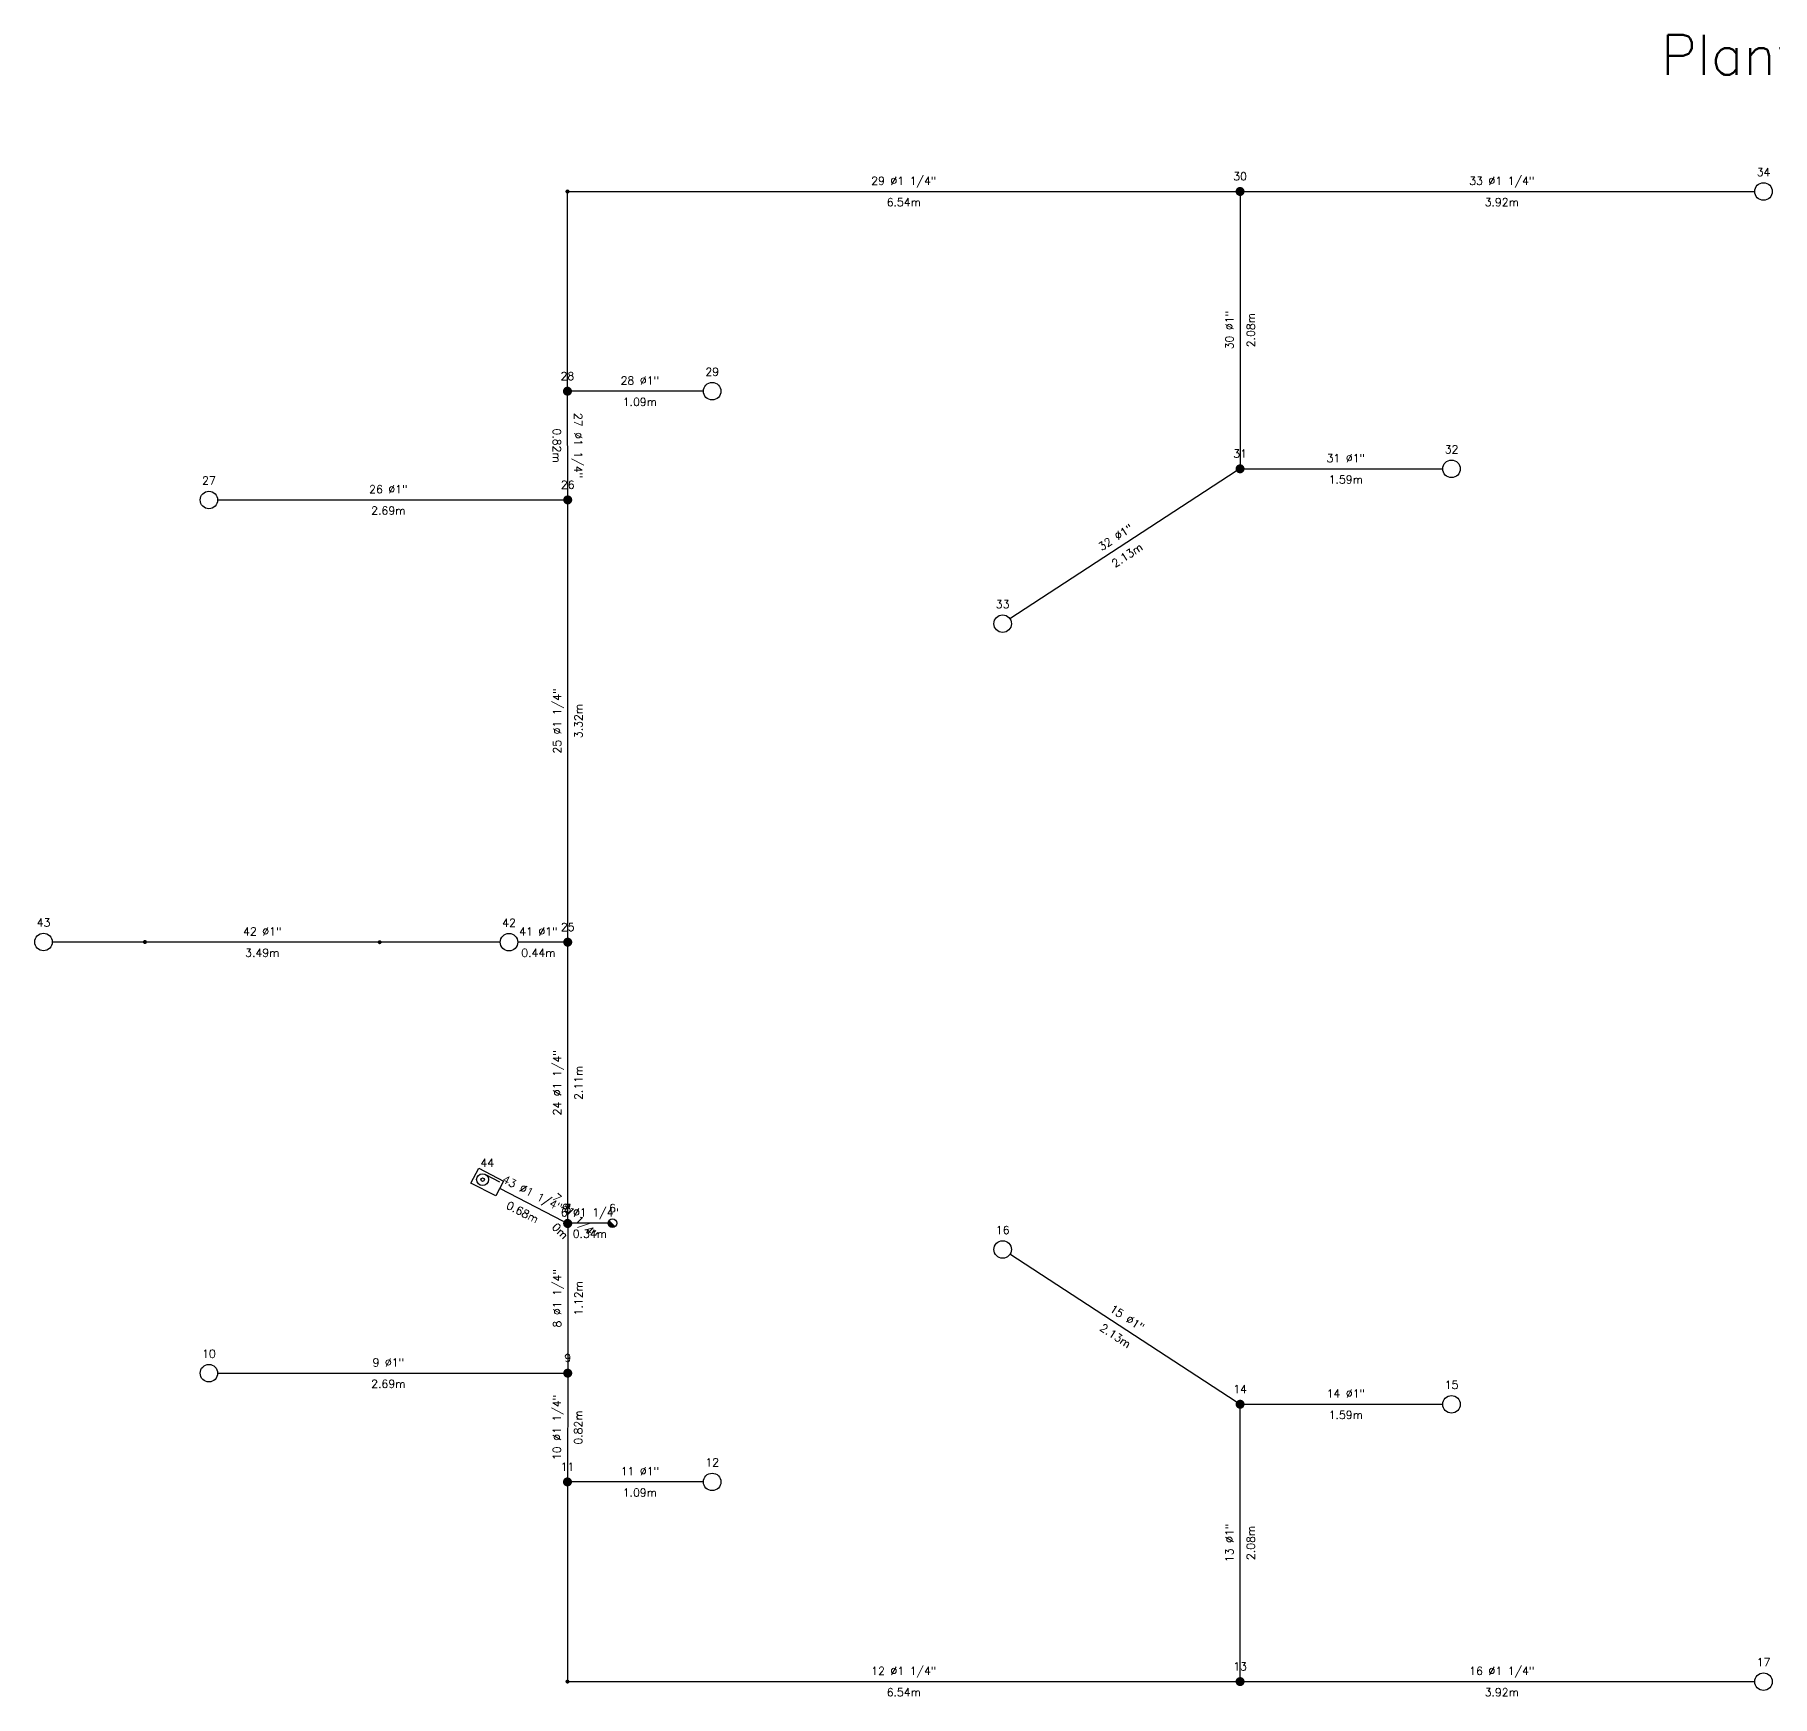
# Model space of a CAD drawing. Extents: x -4.3 to 30.7, y -1.3 to 87.7.
# Drawn here: x 3.34 to 16.36, y 16.33 to 28.79 of the extents above; entities that cross this region are included whole.
import ezdxf
from ezdxf.enums import TextEntityAlignment as Align

# ---------------------------------------------------------------- set-up
doc = ezdxf.new("R2010")
doc.units = 0
doc.header["$LTSCALE"] = 0.5
doc.layers.get('0').update_dxf_attribs({"linetype": 'CONTINUOUS'})
for name, color, linetype in [('TEXTO_NUDOS', 7, 'CONTINUOUS'), ('TEXTO_RAMAS', 7, 'CONTINUOUS'), ('UNIFILAR', 7, 'CONTINUOUS')]:
    doc.layers.add(name, color=color, linetype=linetype)
doc.styles.add('ROMANS', font='Romans', dxfattribs={"height": 2.5})

# ---------------------------------------------------------------- blocks, each defined once
blk = doc.blocks.new('CONEXION_PLANTAS_IPCI')
at = {"color": 0, "linetype": 'CONTINUOUS'}
blk.add_circle((-0.004736, -0.005671), 1.5, dxfattribs=at)
for points in [[(-1.499779, 0.11617), (-1.504474, -0.033694), (0.363297, -1.459821), (0.216286, -1.489298)], [(-1.480147, 0.264817), (-1.499779, 0.11617), (0.506632, -1.415814), (0.363297, -1.459821)], [(-1.445772, 0.410761), (-1.480147, 0.264817), (0.644856, -1.357718), (0.506632, -1.415814)], [(-1.396999, 0.552544), (-1.445772, 0.410761), (0.77659, -1.286112), (0.644856, -1.357718)], [(-1.334315, 0.688749), (-1.396999, 0.552544), (0.900518, -1.201713), (0.77659, -1.286112)], [(-1.258346, 0.818016), (-1.334315, 0.688749), (1.0154, -1.105363), (0.900518, -1.201713)], [(-1.169852, 0.939054), (-1.258346, 0.818016), (1.047775, -1.074419), (1.0154, -1.105363)], [(-1.069716, 1.050651), (-1.169852, 0.939054), (-0.004736, -0.005671), (1.047775, -1.074419)], [(-1.504474, -0.033694), (-1.494184, -0.183278), (0.216286, -1.489298), (0.067066, -1.503952)], [(-1.494184, -0.183278), (-1.469012, -0.331087), (0.067066, -1.503952), (-0.082871, -1.503635)], [(-1.469012, -0.331087), (-1.429209, -0.475645), (-0.082871, -1.503635), (-0.232027, -1.488351)], [(-1.429209, -0.475645), (-1.375174, -0.615507), (-0.232027, -1.488351), (-0.378913, -1.458252)], [(-1.375174, -0.615507), (-1.307445, -0.749276), (-0.378913, -1.458252), (-0.52206, -1.41364)], [(-1.307445, -0.749276), (-1.226701, -0.875615), (-0.52206, -1.41364), (-0.660037, -1.35496)], [(-1.226701, -0.875615), (-1.133746, -0.993262), (-0.660037, -1.35496), (-0.791468, -1.282798)], [(-1.133746, -0.993262), (-1.029511, -1.101041), (-0.791468, -1.282798), (-0.915037, -1.197876)]]:
    blk.add_solid(points, dxfattribs=at)
blk = doc.blocks.new('BOCA_INCENDIOS_IPCI')
at = {"color": 0, "linetype": 'CONTINUOUS'}
for p, q in [((-2, 1.2), (2, 1.2)), ((-2, -1.2), (-2, 1.2)), ((-0.75, 0.85), (1.535532, 0.85)), ((2, 1.2), (2, -1.2)), ((2, -1.2), (-2, -1.2))]:
    blk.add_line(p, q, dxfattribs=at)
for radius in [0.85, 0.25]:
    blk.add_circle((-0.75, 0), radius, dxfattribs=at)
blk = doc.blocks.new('NUDO_PASO_IPCI')
at = {"color": 0, "linetype": 'CONTINUOUS'}
for points in [[(-0.742494, 0.10584), (-0.749351, 0.031185), (-0.748721, -0.043781), (-0.749351, 0.031185)], [(-0.728219, 0.179437), (-0.742494, 0.10584), (-0.74061, -0.118309), (-0.748721, -0.043781)], [(-0.706667, 0.251241), (-0.728219, 0.179437), (-0.725099, -0.191656), (-0.74061, -0.118309)], [(-0.678054, 0.320535), (-0.706667, 0.251241), (-0.702343, -0.263087), (-0.725099, -0.191656)], [(-0.642667, 0.386626), (-0.678054, 0.320535), (-0.672569, -0.33189), (-0.702343, -0.263087)], [(-0.600858, 0.448854), (-0.642667, 0.386626), (-0.636075, -0.397377), (-0.672569, -0.33189)], [(-0.553045, 0.506597), (-0.600858, 0.448854), (-0.593226, -0.458893), (-0.636075, -0.397377)], [(-0.499707, 0.559279), (-0.553045, 0.506597), (-0.544449, -0.515825), (-0.593226, -0.458893)], [(-0.441376, 0.606372), (-0.499707, 0.559279), (-0.490233, -0.567602), (-0.544449, -0.515825)], [(-0.378635, 0.647407), (-0.441376, 0.606372), (-0.431118, -0.613708), (-0.490233, -0.567602)], [(-0.31211, 0.681973), (-0.378635, 0.647407), (-0.367696, -0.653682), (-0.431118, -0.613708)], [(-0.242467, 0.709725), (-0.31211, 0.681973), (-0.300599, -0.687124), (-0.367696, -0.653682)], [(-0.170402, 0.730386), (-0.242467, 0.709725), (-0.2305, -0.713702), (-0.300599, -0.687124)], [(-0.096633, 0.743749), (-0.170402, 0.730386), (-0.158097, -0.733148), (-0.2305, -0.713702)], [(-0.0219, 0.74968), (-0.096633, 0.743749), (-0.084114, -0.745268), (-0.158097, -0.733148)], [(0.053053, 0.748121), (-0.0219, 0.74968), (-0.009291, -0.749942), (-0.084114, -0.745268)], [(0.127475, 0.739087), (0.053053, 0.748121), (0.065624, -0.747123), (-0.009291, -0.749942)], [(0.200624, 0.722669), (0.127475, 0.739087), (0.139884, -0.736839), (0.065624, -0.747123)], [(0.271768, 0.699029), (0.200624, 0.722669), (0.212747, -0.719193), (0.139884, -0.736839)], [(0.340197, 0.668406), (0.271768, 0.699029), (0.283483, -0.694361), (0.212747, -0.719193)], [(0.405227, 0.631103), (0.340197, 0.668406), (0.351388, -0.662591), (0.283483, -0.694361)], [(0.466207, 0.587495), (0.405227, 0.631103), (0.415781, -0.624201), (0.351388, -0.662591)], [(0.52253, 0.538017), (0.466207, 0.587495), (0.47602, -0.579573), (0.415781, -0.624201)], [(0.573632, 0.483163), (0.52253, 0.538017), (0.531502, -0.529155), (0.47602, -0.579573)], [(0.619002, 0.423482), (0.573632, 0.483163), (0.581674, -0.47345), (0.531502, -0.529155)], [(0.658187, 0.359569), (0.619002, 0.423482), (0.626035, -0.413014), (0.581674, -0.47345)], [(0.690796, 0.292064), (0.658187, 0.359569), (0.66414, -0.348452), (0.626035, -0.413014)], [(0.716502, 0.22164), (0.690796, 0.292064), (0.695609, -0.280407), (0.66414, -0.348452)], [(0.73505, 0.149002), (0.716502, 0.22164), (0.720128, -0.209562), (0.695609, -0.280407)], [(0.746253, 0.074875), (0.73505, 0.149002), (0.737451, -0.136622), (0.720128, -0.209562)], [(0.75, 0), (0.746253, 0.074875), (0.747407, -0.062317), (0.737451, -0.136622)]]:
    blk.add_solid(points, dxfattribs=at)
blk = doc.blocks.new('ROCIADOR_AUTOMATICO_IPCI')
at = {"color": 0, "linetype": 'CONTINUOUS'}
blk.add_circle((-0.004736, -0.005671), 1.5, dxfattribs=at)
blk = doc.blocks.new('NUDO_DERIVACION_IPCI')
at = {"color": 0, "linetype": 'CONTINUOUS'}
for points in [[(-0.742494, 0.10584), (-0.749351, 0.031185), (-0.748721, -0.043781), (-0.749351, 0.031185)], [(-0.728219, 0.179437), (-0.742494, 0.10584), (-0.74061, -0.118309), (-0.748721, -0.043781)], [(-0.706667, 0.251241), (-0.728219, 0.179437), (-0.725099, -0.191656), (-0.74061, -0.118309)], [(-0.678054, 0.320535), (-0.706667, 0.251241), (-0.702343, -0.263087), (-0.725099, -0.191656)], [(-0.642667, 0.386626), (-0.678054, 0.320535), (-0.672569, -0.33189), (-0.702343, -0.263087)], [(-0.600858, 0.448854), (-0.642667, 0.386626), (-0.636075, -0.397377), (-0.672569, -0.33189)], [(-0.553045, 0.506597), (-0.600858, 0.448854), (-0.593226, -0.458893), (-0.636075, -0.397377)], [(-0.499707, 0.559279), (-0.553045, 0.506597), (-0.544449, -0.515825), (-0.593226, -0.458893)], [(-0.441376, 0.606372), (-0.499707, 0.559279), (-0.490233, -0.567602), (-0.544449, -0.515825)], [(-0.378635, 0.647407), (-0.441376, 0.606372), (-0.431118, -0.613708), (-0.490233, -0.567602)], [(-0.31211, 0.681973), (-0.378635, 0.647407), (-0.367696, -0.653682), (-0.431118, -0.613708)], [(-0.242467, 0.709725), (-0.31211, 0.681973), (-0.300599, -0.687124), (-0.367696, -0.653682)], [(-0.170402, 0.730386), (-0.242467, 0.709725), (-0.2305, -0.713702), (-0.300599, -0.687124)], [(-0.096633, 0.743749), (-0.170402, 0.730386), (-0.158097, -0.733148), (-0.2305, -0.713702)], [(-0.0219, 0.74968), (-0.096633, 0.743749), (-0.084114, -0.745268), (-0.158097, -0.733148)], [(0.053053, 0.748121), (-0.0219, 0.74968), (-0.009291, -0.749942), (-0.084114, -0.745268)], [(0.127475, 0.739087), (0.053053, 0.748121), (0.065624, -0.747123), (-0.009291, -0.749942)], [(0.200624, 0.722669), (0.127475, 0.739087), (0.139884, -0.736839), (0.065624, -0.747123)], [(0.271768, 0.699029), (0.200624, 0.722669), (0.212747, -0.719193), (0.139884, -0.736839)], [(0.340197, 0.668406), (0.271768, 0.699029), (0.283483, -0.694361), (0.212747, -0.719193)], [(0.405227, 0.631103), (0.340197, 0.668406), (0.351388, -0.662591), (0.283483, -0.694361)], [(0.466207, 0.587495), (0.405227, 0.631103), (0.415781, -0.624201), (0.351388, -0.662591)], [(0.52253, 0.538017), (0.466207, 0.587495), (0.47602, -0.579573), (0.415781, -0.624201)], [(0.573632, 0.483163), (0.52253, 0.538017), (0.531502, -0.529155), (0.47602, -0.579573)], [(0.619002, 0.423482), (0.573632, 0.483163), (0.581674, -0.47345), (0.531502, -0.529155)], [(0.658187, 0.359569), (0.619002, 0.423482), (0.626035, -0.413014), (0.581674, -0.47345)], [(0.690796, 0.292064), (0.658187, 0.359569), (0.66414, -0.348452), (0.626035, -0.413014)], [(0.716502, 0.22164), (0.690796, 0.292064), (0.695609, -0.280407), (0.66414, -0.348452)], [(0.73505, 0.149002), (0.716502, 0.22164), (0.720128, -0.209562), (0.695609, -0.280407)], [(0.746253, 0.074875), (0.73505, 0.149002), (0.737451, -0.136622), (0.720128, -0.209562)], [(0.75, 0), (0.746253, 0.074875), (0.747407, -0.062317), (0.737451, -0.136622)]]:
    blk.add_solid(points, dxfattribs=at)

msp = doc.modelspace()

# ---------------------------------------------------------------- linework, layer by layer
at = {"layer": 'UNIFILAR', "color": 94, "linetype": 'CONTINUOUS'}
for p, q in [((7.329658, 26.148122, 2.5), (7.329658, 27.59717, 2.5)), ((7.344658, 27.61217, 2.5), (12.338535, 27.61217, 2.5)), ((12.372285, 27.57842, 2.5), (12.372285, 25.56592, 2.5)), ((12.406035, 27.61217, 2.5), (16.230664, 27.61217, 2.5)), ((7.33155, 25.332779, 2.5), (7.32974, 26.080622, 2.5)), ((8.349101, 26.114372, 2.5), (7.363408, 26.114372, 2.5)), ((12.406035, 25.53217, 2.5), (13.891806, 25.53217, 2.5)), ((12.344017, 25.513731, 2.5), (10.64725, 24.406948, 2.5)), ((4.707447, 25.299022, 2.5), (7.297882, 25.299029, 2.5)), ((7.331632, 22.015936, 2.5), (7.331632, 25.265279, 2.5)), ((4.146744, 21.983493, 1.38), (3.467395, 21.983493, 1.38)), ((5.906743, 21.982198, 2.5), (4.176744, 21.983481, 1.38)), ((6.826118, 21.982186, 2.5), (5.936743, 21.982186, 2.5)), ((7.297882, 21.982186, 2.5), (6.957368, 21.982186, 2.5)), ((7.331632, 19.905936, 2.5), (7.331632, 21.948436, 2.5)), ((7.300841, 19.888413, 1.5), (6.821615, 20.135194, 1.5)), ((7.32794, 19.875238), (7.330846, 19.872961, 1.5)), ((7.330846, 19.872961, 1.5), (7.331632, 19.872186, 2.5)), ((7.331632, 19.838436, 2.5), (7.331632, 18.783681, 2.5)), ((7.633851, 19.875238), (7.34294, 19.875238)), ((12.344017, 18.535228, 2.5), (10.64725, 19.642012, 2.5)), ((4.707447, 18.749937, 2.5), (7.297882, 18.749931, 2.5)), ((7.33155, 18.716181, 2.5), (7.32974, 17.968337, 2.5)), ((12.406035, 18.51679, 2.5), (13.891806, 18.51679, 2.5)), ((12.372285, 16.47054, 2.5), (12.372285, 18.48304, 2.5)), ((7.329658, 17.900837, 2.5), (7.329658, 16.45179, 2.5)), ((8.349101, 17.934587, 2.5), (7.363408, 17.934587, 2.5)), ((7.344658, 16.43679, 2.5), (12.338535, 16.43679, 2.5)), ((12.406035, 16.43679, 2.5), (16.230664, 16.43679, 2.5))]:
    msp.add_line(p, q, dxfattribs=at)

# ---------------------------------------------------------------- block references
for name, p, xscale, yscale in [('NUDO_PASO_IPCI', (7.329658, 27.61217, 2.5), 0.02, 0.02), ('NUDO_DERIVACION_IPCI', (12.372285, 27.61217, 2.5), 0.045, 0.045), ('ROCIADOR_AUTOMATICO_IPCI', (16.296289, 27.61217, 2.5), 0.04375, 0.04375), ('NUDO_DERIVACION_IPCI', (7.329658, 26.114372, 2.5), 0.045, 0.045), ('ROCIADOR_AUTOMATICO_IPCI', (8.414726, 26.114372, 2.5), 0.04375, 0.04375), ('NUDO_DERIVACION_IPCI', (12.372285, 25.53217, 2.5), 0.045, 0.045), ('ROCIADOR_AUTOMATICO_IPCI', (13.957431, 25.53217, 2.5), 0.04375, 0.04375), ('ROCIADOR_AUTOMATICO_IPCI', (4.641822, 25.299022, 2.5), 0.04375, 0.04375), ('NUDO_DERIVACION_IPCI', (7.331632, 25.299029, 2.5), 0.045, 0.045), ('ROCIADOR_AUTOMATICO_IPCI', (10.592285, 24.371095, 2.5), 0.04375, 0.04375), ('ROCIADOR_AUTOMATICO_IPCI', (3.40177, 21.983493, 1.38), 0.04375, 0.04375), ('ROCIADOR_AUTOMATICO_IPCI', (6.891743, 21.982186, 2.5), 0.04375, 0.04375), ('NUDO_DERIVACION_IPCI', (7.331632, 21.982186, 2.5), 0.045, 0.045), ('NUDO_PASO_IPCI', (4.161744, 21.983493, 1.38), 0.02, 0.02), ('NUDO_PASO_IPCI', (5.921743, 21.982186, 2.5), 0.02, 0.02), ('NUDO_DERIVACION_IPCI', (7.330846, 19.872961, 1.5), 0.045, 0.045), ('NUDO_DERIVACION_IPCI', (7.331632, 19.872186, 2.5), 0.045, 0.045), ('NUDO_PASO_IPCI', (7.32794, 19.875238), 0.02, 0.02), ('CONEXION_PLANTAS_IPCI', (7.666851, 19.875238), 0.022, 0.022), ('ROCIADOR_AUTOMATICO_IPCI', (10.592285, 19.677865, 2.5), 0.04375, 0.04375), ('ROCIADOR_AUTOMATICO_IPCI', (4.641822, 18.749937, 2.5), 0.04375, 0.04375), ('NUDO_DERIVACION_IPCI', (7.331632, 18.749931, 2.5), 0.045, 0.045), ('NUDO_DERIVACION_IPCI', (12.372285, 18.51679, 2.5), 0.045, 0.045), ('ROCIADOR_AUTOMATICO_IPCI', (13.957431, 18.51679, 2.5), 0.04375, 0.04375), ('ROCIADOR_AUTOMATICO_IPCI', (8.414726, 17.934587, 2.5), 0.04375, 0.04375), ('NUDO_DERIVACION_IPCI', (7.329658, 17.934587, 2.5), 0.045, 0.045), ('NUDO_PASO_IPCI', (7.329658, 16.43679, 2.5), 0.02, 0.02), ('NUDO_DERIVACION_IPCI', (12.372285, 16.43679, 2.5), 0.045, 0.045), ('ROCIADOR_AUTOMATICO_IPCI', (16.296289, 16.43679, 2.5), 0.04375, 0.04375)]:
    msp.add_blockref(name, p, dxfattribs=dict(at, xscale=xscale, yscale=yscale))
at = {"layer": 'UNIFILAR', "color": 94, "linetype": 'CONTINUOUS', "xscale": 0.0525, "yscale": 0.0525, "rotation": 332.5}
msp.add_blockref('BOCA_INCENDIOS_IPCI', (6.728264, 20.183265, 1.5), dxfattribs=at)

# ---------------------------------------------------------------- texts
at = {"color": 7, "linetype": 'CONTINUOUS', "style": 'ROMANS'}
msp.add_text('Planta Tercera', height=0.3, dxfattribs=at).set_placement((17, 28.787688), align=Align.TOP_CENTER)
at = {"layer": 'TEXTO_NUDOS', "color": 94, "linetype": 'CONTINUOUS', "style": 'ROMANS'}
for s, p in [('30', (12.372285, 27.69592, 2.5)), ('34', (16.296289, 27.727795, 2.5)), ('28', (7.329658, 26.198122, 2.5)), ('29', (8.414726, 26.229997, 2.5)), ('31', (12.372285, 25.61592, 2.5)), ('32', (13.957431, 25.647795, 2.5)), ('27', (4.641822, 25.414647, 2.5)), ('26', (7.331632, 25.382779, 2.5)), ('33', (10.592285, 24.48672, 2.5)), ('43', (3.40177, 22.099118, 1.38)), ('42', (6.891743, 22.097811, 2.5)), ('25', (7.331632, 22.065936, 2.5)), ('44', (6.728264, 20.296265, 1.5)), ('7', (7.330846, 19.956711, 1.5)), ('8', (7.331632, 19.955936, 2.5)), ('6', (7.666851, 19.958238)), ('16', (10.592285, 19.79349, 2.5)), ('10', (4.641822, 18.865562, 2.5)), ('9', (7.331632, 18.833681, 2.5)), ('14', (12.372285, 18.60054, 2.5)), ('15', (13.957431, 18.632415, 2.5)), ('12', (8.414726, 18.050212, 2.5)), ('11', (7.329658, 18.018337, 2.5)), ('13', (12.372285, 16.52054, 2.5)), ('17', (16.296289, 16.552415, 2.5))]:
    msp.add_text(s, height=0.06, dxfattribs=at).set_placement(p, align=Align.CENTER)
at = {"layer": 'TEXTO_RAMAS', "color": 94, "linetype": 'CONTINUOUS', "style": 'ROMANS'}
for s, p in [('29 Ø1 1/4"', (9.850972, 27.66217, 2.5)), ('33 Ø1 1/4"', (14.334287, 27.66217, 2.5)), ('28 Ø1"', (7.872192, 26.164372, 2.5)), ('31 Ø1"', (13.164858, 25.58217, 2.5)), ('41 Ø1"', (7.111688, 22.032186, 2.5)), ('6 Ø1 1/4"', (7.497395, 19.925238)), ('14 Ø1"', (13.164858, 18.56679, 2.5)), ('11 Ø1"', (7.872192, 17.984587, 2.5)), ('12 Ø1 1/4"', (9.850972, 16.48679, 2.5)), ('16 Ø1 1/4"', (14.334287, 16.48679, 2.5))]:
    msp.add_text(s, height=0.06, dxfattribs=at).set_placement(p, align=Align.CENTER)
for s, p in [('6.54m', (9.850972, 27.56217, 2.5)), ('3.92m', (14.334287, 27.56217, 2.5)), ('1.09m', (7.872192, 26.064372, 2.5)), ('1.59m', (13.164858, 25.48217, 2.5)), ('0.44m', (7.111688, 21.932186, 2.5)), ('0.34m', (7.497395, 19.825238)), ('1.09m', (7.872192, 17.884587, 2.5)), ('6.54m', (9.850972, 16.38679, 2.5)), ('3.92m', (14.334287, 16.38679, 2.5))]:
    msp.add_text(s, height=0.06, dxfattribs=at).set_placement(p, align=Align.TOP_CENTER)
for s, rotation, p in [('30 Ø1"', 90, (12.322285, 26.57217, 2.5)), ('27 Ø1 1/4"', 270.138692, (7.380645, 25.706822, 2.5)), ('26 Ø1"', 0.000139, (5.986727, 25.349026, 2.5)), ('32 Ø1"', 33.11599, (11.454968, 24.993511, 2.5)), ('25 Ø1 1/4"', 90, (7.281632, 23.640608, 2.5)), ('42 Ø1"', 359.957481, (5.041781, 22.032839, 1.94)), ('24 Ø1 1/4"', 90, (7.281632, 20.927186, 2.5)), ('43 Ø1 1/4"', 332.753468, (7.052446, 20.072565, 1.5)), ('7 Ø1 1/4"', 315.419321, (7.366335, 19.908187, 2)), ('8 Ø1 1/4"', 90, (7.281632, 19.311059, 2.5)), ('15 Ø1"', 326.88401, (11.509601, 19.139206, 2.5)), ('9 Ø1"', 359.999861, (5.986727, 18.799934, 2.5)), ('10 Ø1 1/4"', 89.861308, (7.280645, 18.34238, 2.5)), ('13 Ø1"', 90, (12.322285, 17.47679, 2.5))]:
    msp.add_text(s, height=0.06, rotation=rotation, dxfattribs=at).set_placement(p, align=Align.CENTER)
for s, rotation, p in [('2.08m', 90, (12.422285, 26.57217, 2.5)), ('0.82m', 270.138692, (7.280645, 25.706579, 2.5)), ('2.69m', 0.000139, (5.986727, 25.249026, 2.5)), ('2.13m', 33.11599, (11.509601, 24.909754, 2.5)), ('3.32m', 90, (7.381632, 23.640608, 2.5)), ('3.49m', 359.957481, (5.041706, 21.932839, 1.94)), ('2.11m', 90, (7.381632, 20.927186, 2.5)), ('0.68m', 332.753468, (7.006664, 19.983661, 1.5)), ('0m', 315.419321, (7.296143, 19.836961, 2)), ('1.12m', 90, (7.381632, 19.311059, 2.5)), ('2.13m', 326.88401, (11.454968, 19.055449, 2.5)), ('2.69m', 359.999861, (5.986727, 18.699934, 2.5)), ('0.82m', 89.861308, (7.380645, 18.342138, 2.5)), ('1.59m', 360, (13.164858, 18.46679, 2.5)), ('2.08m', 90, (12.422285, 17.47679, 2.5))]:
    msp.add_text(s, height=0.06, rotation=rotation, dxfattribs=at).set_placement(p, align=Align.TOP_CENTER)

doc.saveas('drawing.dxf')
